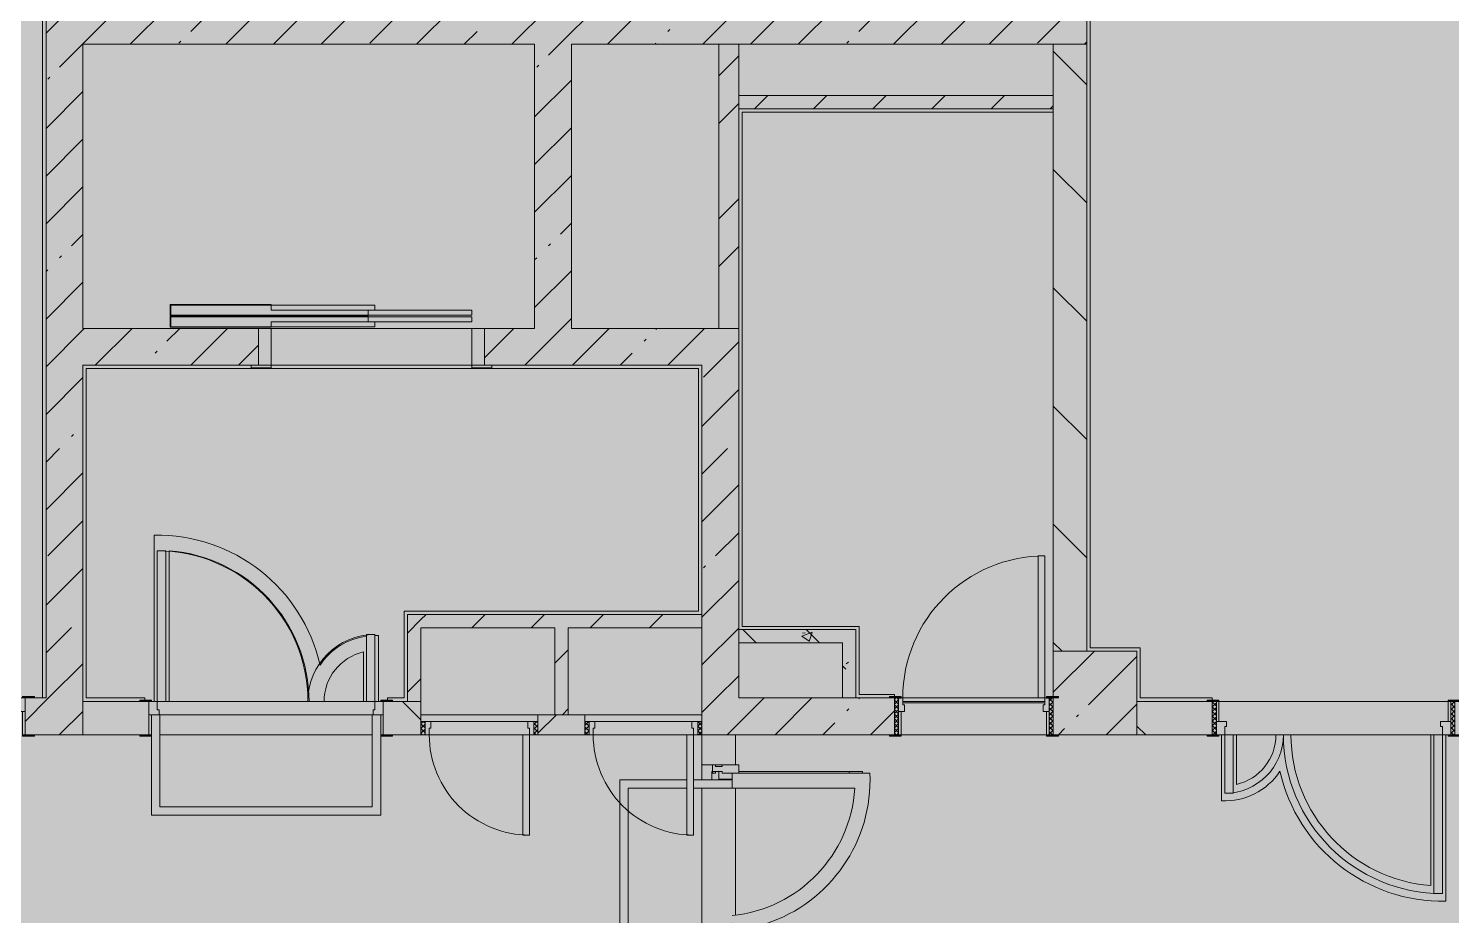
# Model space of a CAD drawing. Header units: millimetres. Extents: x 81469 to 281789, y -8553 to 29000.
# Drawn here: x 247080 to 255585, y 12319 to 17624 of the extents above; entities that cross this region are included whole.
import ezdxf

# ---------------------------------------------------------------- set-up
doc = ezdxf.new("R2010")
doc.units = ezdxf.units.MM
doc.layers.add('A-DETL-GENF-2', color=7, linetype='Continuous', lineweight=9, true_color=0xc0c0c0, transparency=0.4)
for name, color, linetype, lineweight, true_color in [('A-DETL-GENF-4', 7, 'Continuous', 5, 0xe2e2e2), ('A-DETL-GENF-5', 7, 'Continuous', 5, 0xb7b7b7), ('A-DOOR-1', 7, 'Continuous', 5, 0xb7b7b7), ('A-DOOR-2', 7, 'Continuous', 5, 0xe2e2e2), ('A-DOOR-3', 7, 'Continuous', 5, 0xaaaaaa), ('A-DOOR-FRAM-1', 7, 'Continuous', 5, 0xe2e2e2), ('A-DOOR-FRAM-2', 7, 'Continuous', 5, 0xb7b7b7), ('A-DOOR-FRAM-3', 7, 'Continuous', 5, 0xaaaaaa), ('A-FLOR-2', 7, 'Continuous', 5, 0xb7b7b7), ('A-GLAZ-CWMG-3', 7, 'Continuous', 5, 0x737373), ('A-WALL-6', 7, 'Continuous', 9, 0x737373), ('I-WALL-3', 7, 'Continuous', 5, 0x737373), ('I-WALL-4', 7, 'Continuous', 5, 0x787878), ('S-COLS-2', 7, 'Continuous', 5, 0x737373)]:
    doc.layers.add(name, color=color, linetype=linetype, lineweight=lineweight, true_color=true_color)
doc.layers.add('I-WALL-2', color=7, linetype='Continuous', lineweight=5)
doc.layers.add('S-COLS-1', color=7, linetype='Continuous', lineweight=5)
pattern_1 = [(45, (152605.2, 0), (-285.1231, 285.1231), []), (45, (152890.3, 0), (-285.1231, 285.1231), [504.031, -100.806, 16.764, -84.042])]
pattern_2 = [(45, (152605.2, 0), (-427.6843, 427.6843), []), (45, (152890.3, 0), (-427.6843, 427.6843), [])]
pattern_3 = [(135, (152605.2, 0), (-353.5534, -353.5534), [])]
pattern_4 = [(45, (152605.18, 0), (-176.7767, 176.7767), [])]
pattern_5 = [(135, (152605.2, 0), (-377.1708, -377.1708), [533.4, -88.9, 17.78, -88.9]), (135, (152605.2, 376.94), (-377.1708, -377.1708), []), (50, (152605.2, 0), (637.6445, -55.7866), [66.675, -733.425]), (355, (152605.2, 0), (-123.3494, 668.699), [53.34, -586.74]), (100.451, (152658.3, -4.65), (514.299, 612.908), [56.665, -623.315]), (46.184, (152605.2, 177.8), (948.7764, -147.1497), [100.012, -1100.137]), (96.636, (152684.25, 165.5), (830.909, 865.997), [84.998, -934.973]), (351.184, (152605.2, 177.8), (830.918, 865.988), [80.01, -880.11]), (21, (152694.1, 133.35), (530.6506, -357.9283), [66.675, -733.425]), (326, (152694.1, 133.35), (216.308, 644.6585), [53.34, -586.74]), (71.451, (152738.3, 103.5), (746.9596, 286.7243), [56.665, -623.315]), (37.5, (152605.18, 0), (10.81053, 295.9426), [16.764, -562.864, 16.764, -578.866, -588.962]), (37.5, (152605.18, 0), (10.81053, 295.9426), [-1175.258, 16.764, -572.198]), (7.5, (152605.18, 0), (233.8692, 350.6318), [16.764, -322.834, 16.764, -549.529, -224.472]), (7.5, (152605.18, 0), (233.8692, 350.6318), [-905.891, 16.764, -207.708]), (327.5, (152406.94, 0), (474.5678, -20.0513), [16.764, -205.486, 16.764, -676.656, -920.115]), (327.5, (152406.94, 0), (474.5678, -20.0513), [-915.67, 16.764, -903.351]), (317.5, (152318.04, 0), (518.4522, 88.9934), [16.764, -272.161, 16.764, -443.738, -653.415]), (317.5, (152318.04, 0), (518.4522, 88.9934), [-749.427, 16.764, -636.651])]

# ---------------------------------------------------------------- blocks, each defined once
blk = doc.blocks.new('110_Дверь_СКБ_2Ст - Д-1_л_Лестничная клетка EIS60 2-32142534-3_5_3_птичка')
at = {"layer": 'A-DOOR-2'}
for points in [[(612.5, 110), (662.5, 110), (662.5, 1010), (612.5, 1010), (612.5, 603.3)], [(-587.5, 110), (-587.5, 510), (-637.5, 510), (-637.5, 110)], [(712.5, -110), (712.5, 30), (697.5, 24.8), (697.5, -110)]]:
    blk.add_hatch(color=256, dxfattribs=at).paths.add_polyline_path(points)
h = blk.add_hatch(color=256, dxfattribs=at)
h.paths.add_polyline_path([(652.5, 30), (712.5, 30), (712.5, 110), (662.5, 110), (662.5, 60), (652.5, 60)])
h.paths.add_polyline_path([(-687.5, 30), (-627.5, 30), (-627.5, 60), (-637.5, 60), (-637.5, 110), (-687.5, 110)])
at = {"layer": 'A-DOOR-FRAM-1'}
for points in [[(-672.5, 110), (-672.5, 118), (-742.5, 118), (-742.5, 110)], [(767.5, 110), (767.5, 118), (697.5, 118), (697.5, 110)], [(-672.5, -110), (-672.5, 30), (-687.5, 24.8), (-687.5, -110)], [(-672.5, -118), (-672.5, -110), (-742.5, -110), (-742.5, -118)], [(767.5, -118), (767.5, -110), (697.5, -110), (697.5, -118)]]:
    blk.add_hatch(color=256, dxfattribs=at).paths.add_polyline_path(points)
at = {"layer": 'A-DOOR-1'}
for p, q in [((662.5, 1010), (612.5, 1010)), ((612.5, 1010), (612.5, 110)), ((662.5, 110), (662.5, 1010)), ((-637.5, 510), (-637.5, 110)), ((-587.5, 510), (-637.5, 510)), ((-587.5, 110), (-587.5, 510)), ((-637.5, 110), (-587.5, 110)), ((612.5, 110), (662.5, 110))]:
    blk.add_line(p, q, dxfattribs=at)
for centre, radius, start, end in [((662.5, 110), 900, 90, 180), ((-637.5, 110), 400, 360, 90)]:
    blk.add_arc(centre, radius, start, end, dxfattribs=at)
at = {"layer": 'A-DOOR-FRAM-2'}
for p, q in [((-672.5, 118), (-742.5, 118)), ((-742.5, 118), (-742.5, 110)), ((-742.5, 110), (-672.5, 110)), ((-637.5, 110), (-687.5, 110)), ((-687.5, 110), (-687.5, 30)), ((-672.5, 110), (-672.5, 118)), ((-637.5, 60), (-637.5, 110)), ((662.5, 110), (662.5, 60)), ((712.5, 110), (662.5, 110)), ((767.5, 118), (697.5, 118)), ((697.5, 118), (697.5, 110)), ((697.5, 110), (767.5, 110)), ((712.5, 30), (712.5, 110)), ((767.5, 110), (767.5, 118)), ((-687.5, 30), (-627.5, 30)), ((-672.5, 30), (-687.5, 30)), ((-687.5, 30), (-687.5, -110)), ((-672.5, -110), (-672.5, 30)), ((-627.5, 60), (-637.5, 60)), ((-627.5, 30), (-627.5, 60)), ((662.5, 60), (652.5, 60)), ((652.5, 60), (652.5, 30)), ((652.5, 30), (712.5, 30)), ((712.5, 30), (697.5, 30)), ((697.5, 30), (697.5, -110)), ((712.5, -110), (712.5, 30)), ((-672.5, -110), (-742.5, -110)), ((-742.5, -110), (-742.5, -118)), ((-742.5, -118), (-672.5, -118)), ((-687.5, -110), (-672.5, -110)), ((-672.5, -118), (-672.5, -110)), ((697.5, -110), (712.5, -110)), ((767.5, -110), (697.5, -110)), ((697.5, -110), (697.5, -118)), ((697.5, -118), (767.5, -118)), ((767.5, -118), (767.5, -110))]:
    blk.add_line(p, q, dxfattribs=at)
blk = doc.blocks.new('110_Дверь_СКБ_2Ст - Д-3а 1450x2100h_Лестничная клетка из коридора-32352288-3_5_3_птичка')
at = {"layer": 'A-DOOR-2'}
for points in [[(-587.5, 100), (-587.5, 1000), (-637.5, 1000), (-637.5, 100)], [(662.5, 100), (662.5, 500), (612.5, 500), (612.5, 100)], [(712.5, -100), (712.5, 20), (697.5, 20), (697.5, -100)]]:
    blk.add_hatch(color=256, dxfattribs=at).paths.add_polyline_path(points)
h = blk.add_hatch(color=256, dxfattribs=at)
h.paths.add_polyline_path([(-627.5, 20), (-627.5, 50), (-637.5, 50), (-637.5, 100), (-687.5, 100), (-687.5, 20)])
h.paths.add_polyline_path([(712.5, 20), (712.5, 100), (662.5, 100), (662.5, 50), (652.5, 50), (652.5, 20)])
at = {"layer": 'A-DOOR-FRAM-1'}
for points in [[(-672.5, 100), (-672.5, 108), (-742.5, 108), (-742.5, 100)], [(767.5, 100), (767.5, 108), (697.5, 108), (697.5, 100)], [(-672.5, -100), (-672.5, 20), (-687.5, 20), (-687.5, -100)], [(-672.5, -108), (-672.5, -100), (-742.5, -100), (-742.5, -108)], [(767.5, -108), (767.5, -100), (697.5, -100), (697.5, -108)]]:
    blk.add_hatch(color=256, dxfattribs=at).paths.add_polyline_path(points)
at = {"layer": 'A-DOOR-1'}
for p, q in [((-637.5, 1000), (-637.5, 100)), ((-587.5, 1000), (-637.5, 1000)), ((-587.5, 100), (-587.5, 1000)), ((662.5, 500), (612.5, 500)), ((612.5, 500), (612.5, 100)), ((662.5, 100), (662.5, 500)), ((-637.5, 100), (-587.5, 100)), ((612.5, 100), (662.5, 100))]:
    blk.add_line(p, q, dxfattribs=at)
for centre, radius, start, end in [((-637.5, 100), 900, 0, 90), ((662.5, 100), 400, 90, 180)]:
    blk.add_arc(centre, radius, start, end, dxfattribs=at)
at = {"layer": 'A-DOOR-FRAM-2'}
for p, q in [((-672.5, 108), (-742.5, 108)), ((-742.5, 108), (-742.5, 100)), ((-742.5, 100), (-672.5, 100)), ((-637.5, 100), (-687.5, 100)), ((-687.5, 100), (-687.5, 20)), ((-672.5, 100), (-672.5, 108)), ((-637.5, 50), (-637.5, 100)), ((662.5, 100), (662.5, 50)), ((712.5, 100), (662.5, 100)), ((767.5, 108), (697.5, 108)), ((697.5, 108), (697.5, 100)), ((697.5, 100), (767.5, 100)), ((712.5, 20), (712.5, 100)), ((767.5, 100), (767.5, 108)), ((-687.5, 20), (-627.5, 20)), ((-672.5, 20), (-687.5, 20)), ((-687.5, 20), (-687.5, -100)), ((-672.5, -100), (-672.5, 20)), ((-627.5, 50), (-637.5, 50)), ((-627.5, 20), (-627.5, 50)), ((662.5, 50), (652.5, 50)), ((652.5, 50), (652.5, 20)), ((652.5, 20), (712.5, 20)), ((712.5, 20), (697.5, 20)), ((697.5, 20), (697.5, -100)), ((712.5, -100), (712.5, 20)), ((-672.5, -100), (-742.5, -100)), ((-742.5, -100), (-742.5, -108)), ((-742.5, -108), (-672.5, -108)), ((-687.5, -100), (-672.5, -100)), ((-672.5, -108), (-672.5, -100)), ((697.5, -100), (712.5, -100)), ((767.5, -100), (697.5, -100)), ((697.5, -100), (697.5, -108)), ((697.5, -108), (767.5, -108)), ((767.5, -108), (767.5, -100))]:
    blk.add_line(p, q, dxfattribs=at)
blk = doc.blocks.new('110_Дверь_СКБ_1Ст_Внутренняя1 - Д-8_п_ 950x2100h_охрана 2-32352576-3_5_3_птичка')
at = {"layer": 'A-DOOR-2'}
h = blk.add_hatch(color=256, dxfattribs=at)
h.paths.add_polyline_path([(462.5, 30), (462.5, 110), (437.5, 110), (437.5, 70), (427.5, 70), (427.5, 30)])
h.paths.add_polyline_path([(-402.5, 30), (-402.5, 70), (-412.5, 70), (-412.5, 110), (-437.5, 110), (-437.5, 30)])
at = {"layer": 'A-DOOR-3'}
h = blk.add_hatch(dxfattribs=at)
h.set_pattern_fill('FP_78', color=256, style=0, pattern_type=2)
h.set_pattern_definition([(135, (1826.41, 174.685), (-14.14214, -14.14214), []), (225, (1826.41, 174.685), (14.14214, -14.14214), [])])
h.paths.add_polyline_path([(487.5, -110), (487.5, 110), (462.5, 110), (462.5, -110)])
at = {"layer": 'A-DOOR-FRAM-1'}
for points in [[(397.5, 110), (437.5, 110), (437.5, 960), (397.5, 960)], [(-422.5, 110), (-422.5, 118), (-492.5, 118), (-492.5, 110)], [(517.5, 110), (517.5, 118), (447.5, 118), (447.5, 110)], [(-422.5, -110), (-422.5, 30), (-437.5, 24.8), (-437.5, -110)], [(462.5, -110), (462.5, 30), (447.5, 24.8), (447.5, -110)], [(-422.5, -118), (-422.5, -110), (-492.5, -110), (-492.5, -118)], [(517.5, -118), (517.5, -110), (447.5, -110), (447.5, -118)]]:
    blk.add_hatch(color=256, dxfattribs=at).paths.add_polyline_path(points)
at = {"layer": 'A-DOOR-FRAM-3'}
h = blk.add_hatch(dxfattribs=at)
h.set_pattern_fill('FP_79', color=256, style=0, pattern_type=2)
h.set_pattern_definition([(45, (-296.384, 174.685), (-14.1421, 14.1421), []), (135, (-296.384, 174.685), (-14.1421, -14.1421), [])])
h.paths.add_polyline_path([(-437.5, -110), (-437.5, 110), (-462.5, 110), (-462.5, -110)])
at = {"layer": 'A-DOOR-1'}
for p, q in [((437.5, 960), (397.5, 960)), ((397.5, 960), (397.5, 110)), ((437.5, 110), (437.5, 960)), ((397.5, 110), (437.5, 110))]:
    blk.add_line(p, q, dxfattribs=at)
blk.add_arc((437.5, 110), 850, 90, 180, dxfattribs=at)
at = {"layer": 'A-DOOR-FRAM-2'}
for p, q in [((-422.5, 118), (-492.5, 118)), ((-492.5, 118), (-492.5, 110)), ((-492.5, 110), (-422.5, 110)), ((-437.5, 110), (-462.5, 110)), ((-462.5, 110), (-462.5, -110)), ((-412.5, 110), (-437.5, 110)), ((-437.5, 110), (-437.5, 30)), ((-437.5, -110), (-437.5, 110)), ((-422.5, 110), (-437.5, 110)), ((-437.5, 110), (-437.5, 109)), ((-437.5, 109), (-422.5, 109)), ((-422.5, 110), (-422.5, 118)), ((-422.5, 109), (-422.5, 110)), ((-412.5, 70), (-412.5, 110)), ((437.5, 110), (437.5, 70)), ((462.5, 110), (437.5, 110)), ((517.5, 118), (447.5, 118)), ((447.5, 118), (447.5, 110)), ((462.5, 110), (447.5, 110)), ((447.5, 110), (447.5, 109)), ((447.5, 110), (517.5, 110)), ((447.5, 109), (462.5, 109)), ((462.5, 30), (462.5, 110)), ((487.5, 110), (462.5, 110)), ((462.5, 110), (462.5, -110)), ((462.5, 109), (462.5, 110)), ((487.5, -110), (487.5, 110)), ((517.5, 110), (517.5, 118)), ((-437.5, 30), (-402.5, 30)), ((-422.5, 30), (-437.5, 30)), ((-437.5, 30), (-437.5, -110)), ((-422.5, -110), (-422.5, 30)), ((-402.5, 70), (-412.5, 70)), ((-402.5, 30), (-402.5, 70)), ((437.5, 70), (427.5, 70)), ((427.5, 70), (427.5, 30)), ((427.5, 30), (462.5, 30)), ((462.5, 30), (447.5, 30)), ((447.5, 30), (447.5, -110)), ((462.5, -110), (462.5, 30)), ((-422.5, -110), (-492.5, -110)), ((-492.5, -110), (-492.5, -118)), ((-492.5, -118), (-422.5, -118)), ((-462.5, -110), (-437.5, -110)), ((-437.5, -110), (-422.5, -110)), ((-422.5, -118), (-422.5, -110)), ((447.5, -110), (462.5, -110)), ((517.5, -110), (447.5, -110)), ((447.5, -110), (447.5, -118)), ((447.5, -118), (517.5, -118)), ((462.5, -110), (487.5, -110)), ((517.5, -118), (517.5, -110))]:
    blk.add_line(p, q, dxfattribs=at)
blk = doc.blocks.new('110_Дверь_СКБ_2Ст - Д-6_л__ ДОО_Дв_1450x2100h_Дверь из раздевальной в коридор-32357677-3_5_3_птичка')
at = {"layer": 'A-DOOR-2'}
for points in [[(-587.5, 1050), (-637.5, 1050), (-637.5, 100), (-587.5, 100), (-587.5, 543.6)], [(612.5, 450), (612.5, 100), (662.5, 100), (662.5, 450)]]:
    blk.add_hatch(color=256, dxfattribs=at).paths.add_polyline_path(points)
h = blk.add_hatch(color=256, dxfattribs=at)
h.paths.add_polyline_path([(662.5, 100), (662.5, 50), (652.5, 50), (652.5, 20), (712.5, 20), (712.5, 100), (672.8, 100)])
h.paths.add_polyline_path([(-637.5, 100), (-687.5, 100), (-687.5, 20), (-627.5, 20), (-627.5, 50), (-637.5, 50)])
at = {"layer": 'A-DOOR-3'}
h = blk.add_hatch(dxfattribs=at)
h.set_pattern_fill('FP_93', color=256, style=0, pattern_type=2)
h.set_pattern_definition([(135, (1576.41, 164.685), (-14.14214, -14.14214), []), (225, (1576.41, 164.685), (14.14214, -14.14214), [])])
h.paths.add_polyline_path([(737.5, 100), (712.5, 100), (712.5, -100), (737.5, -100), (737.5, -34.8)])
at = {"layer": 'A-DOOR-FRAM-1'}
for points in [[(-672.5, 108), (-742.5, 108), (-742.5, 100), (-672.5, 100)], [(697.5, 108), (697.5, 100), (767.5, 100), (767.5, 108)], [(-672.5, 20), (-687.5, 20), (-687.5, -100), (-672.5, -100), (-672.5, -34.8)], [(712.5, 20), (697.5, 20), (697.5, -100), (712.5, -100), (712.5, -34.8)], [(-672.5, -100), (-742.5, -100), (-742.5, -108), (-672.5, -108)], [(697.5, -100), (697.5, -108), (767.5, -108), (767.5, -100)]]:
    blk.add_hatch(color=256, dxfattribs=at).paths.add_polyline_path(points)
at = {"layer": 'A-DOOR-FRAM-3'}
h = blk.add_hatch(dxfattribs=at)
h.set_pattern_fill('FP_94', color=256, style=0, pattern_type=2)
h.set_pattern_definition([(45, (-546.384, 164.685), (-14.1421, 14.1421), []), (135, (-546.384, 164.685), (-14.1421, -14.1421), [])])
h.paths.add_polyline_path([(-712.5, 100), (-712.5, -100), (-687.5, -100), (-687.5, 100)])
at = {"layer": 'A-DOOR-1'}
for p, q in [((-637.5, 1050), (-637.5, 100)), ((-587.5, 1050), (-637.5, 1050)), ((-587.5, 100), (-587.5, 1050)), ((662.5, 450), (612.5, 450)), ((612.5, 450), (612.5, 100)), ((662.5, 100), (662.5, 450)), ((-637.5, 100), (-587.5, 100)), ((612.5, 100), (662.5, 100))]:
    blk.add_line(p, q, dxfattribs=at)
for centre, radius, start, end in [((-637.5, 100), 950, 0, 90), ((662.5, 100), 350, 90, 180)]:
    blk.add_arc(centre, radius, start, end, dxfattribs=at)
at = {"layer": 'A-DOOR-FRAM-2'}
for p, q in [((-672.5, 108), (-742.5, 108)), ((-742.5, 108), (-742.5, 100)), ((-742.5, 100), (-672.5, 100)), ((-687.5, 100), (-712.5, 100)), ((-712.5, 100), (-712.5, -100)), ((-637.5, 100), (-687.5, 100)), ((-687.5, 100), (-687.5, 20)), ((-687.5, -100), (-687.5, 100)), ((-672.5, 100), (-672.5, 108)), ((-637.5, 50), (-637.5, 100)), ((662.5, 100), (662.5, 50)), ((712.5, 100), (662.5, 100)), ((767.5, 108), (697.5, 108)), ((697.5, 108), (697.5, 100)), ((697.5, 100), (767.5, 100)), ((712.5, 20), (712.5, 100)), ((737.5, 100), (712.5, 100)), ((712.5, 100), (712.5, -100)), ((737.5, -100), (737.5, 100)), ((767.5, 100), (767.5, 108)), ((-687.5, 20), (-627.5, 20)), ((-672.5, 20), (-687.5, 20)), ((-687.5, 20), (-687.5, -100)), ((-672.5, -100), (-672.5, 20)), ((-627.5, 50), (-637.5, 50)), ((-627.5, 20), (-627.5, 50)), ((662.5, 50), (652.5, 50)), ((652.5, 50), (652.5, 20)), ((652.5, 20), (712.5, 20)), ((712.5, 20), (697.5, 20)), ((697.5, 20), (697.5, -100)), ((712.5, -100), (712.5, 20)), ((-672.5, -100), (-742.5, -100)), ((-742.5, -100), (-742.5, -108)), ((-742.5, -108), (-672.5, -108)), ((-712.5, -100), (-687.5, -100)), ((-687.5, -100), (-672.5, -100)), ((-672.5, -108), (-672.5, -100)), ((697.5, -100), (712.5, -100)), ((767.5, -100), (697.5, -100)), ((697.5, -100), (697.5, -108)), ((697.5, -108), (767.5, -108)), ((712.5, -100), (737.5, -100)), ((767.5, -108), (767.5, -100))]:
    blk.add_line(p, q, dxfattribs=at)
blk = doc.blocks.new('110_Дверь_СКБ_1Ст - д-18 700x2100h_Технический шкаф ЭОМ и СС-V111-3_5_3_птичка')
at = {"layer": 'A-DOOR-2'}
h = blk.add_hatch(color=256, dxfattribs=at)
h.paths.add_polyline_path([(312.5, 60), (312.5, 20), (302.5, 20), (302.5, -20), (337.5, -20), (337.5, 60)])
h.paths.add_polyline_path([(-287.5, 60), (-312.5, 60), (-312.5, -20), (-277.5, -20), (-277.5, 20), (-287.5, 20)])
at = {"layer": 'A-DOOR-3'}
h = blk.add_hatch(dxfattribs=at)
h.set_pattern_fill('FP_105', color=256, style=0, pattern_type=2)
h.set_pattern_definition([(135, (1951.41, 124.685), (-14.14214, -14.14214), []), (225, (1951.41, 124.685), (14.14214, -14.14214), [])])
h.paths.add_polyline_path([(362.5, 60), (337.5, 60), (337.5, -20), (362.5, -20)])
at = {"layer": 'A-DOOR-FRAM-1'}
blk.add_hatch(color=256, dxfattribs=at).paths.add_polyline_path([(-247.5, 660), (-287.5, 660), (-287.5, 60), (-247.5, 60), (-247.5, 503.6)])
at = {"layer": 'A-DOOR-FRAM-3'}
h = blk.add_hatch(dxfattribs=at)
h.set_pattern_fill('FP_106', color=256, style=0, pattern_type=2)
h.set_pattern_definition([(45, (-171.384, 124.685), (-14.1421, 14.1421), []), (135, (-171.384, 124.685), (-14.1421, -14.1421), [])])
h.paths.add_polyline_path([(-312.5, 60), (-337.5, 60), (-337.5, -20), (-312.5, -20)])
at = {"layer": 'A-DOOR-1'}
for p, q in [((-287.5, 660), (-287.5, 60)), ((-247.5, 660), (-287.5, 660)), ((-247.5, 60), (-247.5, 660)), ((-287.5, 60), (-247.5, 60))]:
    blk.add_line(p, q, dxfattribs=at)
blk.add_arc((-287.5, 60), 600, 360, 90, dxfattribs=at)
at = {"layer": 'A-DOOR-FRAM-2'}
for p, q in [((-312.5, 60), (-337.5, 60)), ((-337.5, 60), (-337.5, -20)), ((-287.5, 60), (-312.5, 60)), ((-312.5, 60), (-312.5, -20)), ((-312.5, -20), (-312.5, 60)), ((-287.5, 20), (-287.5, 60)), ((-277.5, 20), (-287.5, 20)), ((-277.5, -20), (-277.5, 20)), ((-247.5, 60), (312.5, 60)), ((312.5, 20), (302.5, 20)), ((302.5, 20), (302.5, -20)), ((312.5, 60), (312.5, 20)), ((337.5, 60), (312.5, 60)), ((337.5, -20), (337.5, 60)), ((362.5, 60), (337.5, 60)), ((337.5, 60), (337.5, -20)), ((362.5, -20), (362.5, 60)), ((-337.5, -20), (-312.5, -20)), ((-312.5, -20), (-277.5, -20)), ((302.5, -20), (-277.5, -20)), ((302.5, -20), (337.5, -20)), ((337.5, -20), (362.5, -20))]:
    blk.add_line(p, q, dxfattribs=at)
blk = doc.blocks.new('BSC_Колонна _Прямоугольная - 500х500-17857564-3_5_3_птичка')
at = {"layer": 'S-COLS-1'}
h = blk.add_hatch(dxfattribs=at)
h.set_pattern_fill('FP_135', color=256, style=0, pattern_type=2)
h.set_pattern_definition([(45, (-100850, -13650), (-285.1231, 285.1231), []), (45, (-100564.88, -13650), (-285.1231, 285.1231), [504.031, -100.806, 16.764, -84.042])])
h.paths.add_polyline_path([(-250, -250), (250, -250), (250, 250), (-250, 250), (-250, -22), (-220, -22), (-220, -30), (-250, -30), (-250, -115.2)])
at = {"layer": 'S-COLS-2'}
for p, q in [((250, 250), (-250, 250)), ((-250, 250), (-250, -22)), ((250, -250), (250, 250)), ((-220, -250), (250, -250))]:
    blk.add_line(p, q, dxfattribs=at)
blk = doc.blocks.new('DOR_Дверь лифта - 1350х2050h-19118285-3_5_3_птичка')
at = {"layer": 'A-DOOR-1'}
for p, q in [((-600, 125), (-720, 125)), ((-720, 125), (-720, 110)), ((-720, 110), (-600, 110)), ((-675, 110), (-675, -110)), ((-600, 110), (-675, 110)), ((-600, 110), (-600, 125)), ((600, 110), (-600, 110)), ((-600, 110), (-600, -110)), ((720, 125), (600, 125)), ((600, 125), (600, 110)), ((600, -110), (600, 110)), ((675, 110), (600, 110)), ((600, 110), (720, 110)), ((675, -110), (675, 110)), ((720, 110), (720, 125)), ((-675, -110), (-600, -110)), ((-600, -110), (600, -110)), ((-600, -150), (-600, -180)), ((20, -150), (-600, -150)), ((-20, -120), (-20, -150)), ((600, -120), (-20, -120)), ((-20, -150), (600, -150)), ((20, -180), (20, -150)), ((600, -110), (675, -110)), ((600, -150), (600, -120)), ((-600, -180), (20, -180)), ((-600, -190), (-600, -220)), ((20, -190), (-600, -190)), ((-600, -220), (20, -220)), ((-20, -220), (-20, -250)), ((600, -220), (-20, -220)), ((-20, -250), (600, -250)), ((20, -220), (20, -190)), ((600, -250), (600, -220))]:
    blk.add_line(p, q, dxfattribs=at)
at = {"layer": 'A-DOOR-FRAM-2'}
for p, q in [((600, -117), (600, -120)), ((1203, -117), (600, -117)), ((600, -120), (1200, -120)), ((1200, -120), (1200, -180)), ((1203, -183), (1203, -117)), ((1200, -180), (20, -180)), ((20, -180), (20, -183)), ((20, -183), (1203, -183)), ((1203, -187), (20, -187)), ((20, -187), (20, -190)), ((20, -190), (1200, -190)), ((600, -250), (600, -253)), ((1200, -250), (600, -250)), ((600, -253), (1203, -253)), ((1200, -190), (1200, -250)), ((1203, -253), (1203, -187))]:
    blk.add_line(p, q, dxfattribs=at)
blk = doc.blocks.new('Дверь_Витражная_остекление_ - ВВ-7 остекление-32356329-3_5_3_птичка')
at = {"layer": 'A-DETL-GENF-4'}
blk.add_hatch(color=256, dxfattribs=at).paths.add_polyline_path([(-860, -20), (-860, -96), (-815, -96), (-815, -20)])
h = blk.add_hatch(color=256, dxfattribs=at)
h.paths.add_polyline_path([(865, -100), (900, -100), (900, -40), (910, -40), (910, -20), (865, -20), (865, -40)])
h.paths.add_polyline_path([(900, -880), (910, -880), (910, -140), (900, -140), (900, -833.5)])
at = {"layer": 'A-DETL-GENF-5'}
for p, q in [((-815, -20), (-860, -20)), ((-860, -96), (-860, -20)), ((-815, -20), (-860, -20)), ((-860, -20), (-860, -96)), ((865, -100), (865, -20)), ((865, -20), (865, -100)), ((910, -880), (910, -140)), ((910, -880), (910, -140)), ((910, -800), (900, -800)), ((910, -880), (900, -880)), ((900, -880), (910, -880))]:
    blk.add_line(p, q, dxfattribs=at)
at = {"layer": 'A-DOOR-1'}
for p, q in [((-910, 20), (-860, 20)), ((-910, -20), (-910, 20)), ((-860, 20), (-860, -20)), ((860, 20), (910, 20)), ((860, -20), (860, 20)), ((910, 20), (910, -20)), ((-860, -20), (-910, -20)), ((-860, -96), (-860, -20)), ((910, -20), (860, -20))]:
    blk.add_line(p, q, dxfattribs=at)
for centre, start, end in [((-860, -20), 354.58147, 0), ((860, -20), 180, 185.41853)]:
    blk.add_arc(centre, 860, start, end, dxfattribs=at)
blk = doc.blocks.new('Прямоугольный импост - Импост структурный с накладкой - 160мм Темный-32348142-3_5_3_птичка')
at = {"layer": 'A-GLAZ-CWMG-3'}
for p, q in [((0, 17), (-50, 17)), ((-50, 17), (-50, 0)), ((-50, 0), (-40, 0)), ((-40, 0), (-40, -40)), ((-10, -40), (-10, 0)), ((-10, 0), (0, 0)), ((0, 0), (0, 17)), ((-40, -40), (-50, -40)), ((-50, -40), (-50, -140)), ((0, -40), (-10, -40)), ((0, -140), (0, -40)), ((-50, -140), (0, -140))]:
    blk.add_line(p, q, dxfattribs=at)

msp = doc.modelspace()

# ---------------------------------------------------------------- hatches: boundary and pattern name
at = {"layer": 'A-DETL-GENF-2'}
msp.add_hatch(color=256, dxfattribs=at).paths.add_polyline_path([(277838.2, -258), (277838.2, 21479), (245938.2, 21479), (245938.2, 27379), (237175.2, 27379), (237175.2, 10208.3), (241815.2, 10208.3), (241815.2, -258), (276592.8, -258)])
at = {"layer": 'I-WALL-2'}
h = msp.add_hatch(dxfattribs=at)
h.set_pattern_fill('FP_56', color=256, style=0, pattern_type=2)
h.set_pattern_definition(pattern_1)
h.paths.add_polyline_path([(253185.2, 17530), (253405.2, 17530), (253405.2, 21400), (253185.2, 21400), (253185.2, 17750)])
h = msp.add_hatch(dxfattribs=at)
h.set_pattern_fill('FP_56', color=256, style=0, pattern_type=2)
h.set_pattern_definition(pattern_1)
h.paths.add_polyline_path([(247228.3, 13620), (247405.2, 13620), (247405.2, 17750), (247185.2, 17750), (247185.2, 13620)])
h = msp.add_hatch(dxfattribs=at)
h.set_pattern_fill('FP_56', color=256, style=0, pattern_type=2)
h.set_pattern_definition(pattern_1)
h.paths.add_polyline_path([(253185.2, 17530), (253185.2, 17750), (247405.2, 17750), (247405.2, 17530), (252355.5, 17530)])
h = msp.add_hatch(dxfattribs=at)
h.set_pattern_fill('FP_56', color=256, style=0, pattern_type=2)
h.set_pattern_definition(pattern_1)
h.paths.add_polyline_path([(250325.2, 15830), (250325.2, 17530), (250105.2, 17530), (250105.2, 15830)])
h = msp.add_hatch(dxfattribs=at)
h.set_pattern_fill('FP_86', color=256, style=0, pattern_type=2)
h.set_pattern_definition(pattern_2)
h.paths.add_polyline_path([(251325.2, 15830), (251325.2, 17530), (251205.2, 17530), (251205.2, 15830)])
h = msp.add_hatch(dxfattribs=at)
h.set_pattern_fill('FP_59', color=256, style=0, pattern_type=2)
h.set_pattern_definition(pattern_3)
h.paths.add_polyline_path([(253405.2, 13900), (253405.2, 17530), (253205.2, 17530), (253205.2, 13900), (253389.3, 13900)])
h = msp.add_hatch(dxfattribs=at)
h.set_pattern_fill('FP_61', color=256, style=0, pattern_type=2)
h.set_pattern_definition(pattern_4)
h.paths.add_polyline_path([(253205.2, 17142.8), (253205.2, 17222.8), (251325.2, 17222.8), (251325.2, 17142.8), (252355.5, 17142.8)])
h = msp.add_hatch(dxfattribs=at)
h.set_pattern_fill('FP_56', color=256, style=0, pattern_type=2)
h.set_pattern_definition(pattern_1)
h.paths.add_polyline_path([(248455.2, 15610), (248455.2, 15830), (247405.2, 15830), (247405.2, 15610)])
h.paths.add_polyline_path([(251105.2, 15610), (251105.2, 15830), (249805.2, 15830), (249805.2, 15610), (250491.1, 15610)])
h = msp.add_hatch(dxfattribs=at)
h.set_pattern_fill('FP_56', color=256, style=0, pattern_type=2)
h.set_pattern_definition(pattern_1)
h.paths.add_polyline_path([(251105.2, 13620), (251325.2, 13620), (251325.2, 15830), (251105.2, 15830), (251105.2, 14040)])
h = msp.add_hatch(dxfattribs=at)
h.set_pattern_fill('FP_61', color=256, style=0, pattern_type=2)
h.set_pattern_definition(pattern_4)
h.paths.add_polyline_path([(249425.2, 13600), (249425.2, 14120), (249345.2, 14120), (249345.2, 13600)])
h = msp.add_hatch(dxfattribs=at)
h.set_pattern_fill('FP_61', color=256, style=0, pattern_type=2)
h.set_pattern_definition(pattern_4)
h.paths.add_polyline_path([(250225.2, 14040), (251105.2, 14040), (251105.2, 14120), (249425.2, 14120), (249425.2, 14040), (249558.8, 14040)])
h = msp.add_hatch(dxfattribs=at)
h.set_pattern_fill('FP_61', color=256, style=0, pattern_type=2)
h.set_pattern_definition(pattern_4)
h.paths.add_polyline_path([(250305.2, 13520), (250305.2, 14040), (250225.2, 14040), (250225.2, 13520)])
h = msp.add_hatch(dxfattribs=at)
h.set_pattern_fill('FP_56', color=256, style=0, pattern_type=2)
h.set_pattern_definition(pattern_1)
h.paths.add_polyline_path([(247115.2, 13400), (247405.2, 13400), (247405.2, 13620), (247060.2, 13620), (247060.2, 13400)])
h.paths.add_polyline_path([(245415.2, 13400), (245660.2, 13400), (245660.2, 13620), (245415.2, 13620), (245415.2, 13534.8)])
h = msp.add_hatch(dxfattribs=at)
h.set_pattern_fill('FP_56', color=256, style=0, pattern_type=2)
h.set_pattern_definition(pattern_1)
h.paths.add_polyline_path([(252255.2, 13400), (252255.2, 13620), (251105.2, 13620), (251105.2, 13400), (252225.2, 13400)])
h = msp.add_hatch(dxfattribs=at)
h.set_pattern_fill('FP_59', color=256, style=0, pattern_type=2)
h.set_pattern_definition(pattern_3)
h.paths.add_polyline_path([(247405.2, 13400), (247800.2, 13400), (247800.2, 13600), (247405.2, 13600), (247405.2, 13534.8)])
h.paths.add_polyline_path([(249425.2, 13400), (249425.2, 13600), (249200.2, 13600), (249200.2, 13400), (249255.2, 13400)])
h = msp.add_hatch(dxfattribs=at)
h.set_pattern_fill('FP_59', color=256, style=0, pattern_type=2)
h.set_pattern_definition(pattern_3)
h.paths.add_polyline_path([(270055.6, 13400), (270085.6, 13400), (270085.6, 13600), (268705.2, 13600), (268705.2, 13400), (269135.1, 13400)])
h.paths.add_polyline_path([(271535.6, 13400), (273535.2, 13400), (273535.2, 13600), (271535.6, 13600), (271535.6, 13534.8)])
h.paths.add_polyline_path([(260925.2, 13400), (260925.2, 13600), (255605.2, 13600), (255605.2, 13400), (260895.2, 13400)])
h.paths.add_polyline_path([(264474.1, 13400), (268205.2, 13400), (268205.2, 13600), (263655.2, 13600), (263655.2, 13400)])
h.paths.add_polyline_path([(262375.2, 13400), (263155.2, 13400), (263155.2, 13600), (262375.2, 13600), (262375.2, 13534.8)])
h.paths.add_polyline_path([(253705.2, 13400), (254155.2, 13400), (254155.2, 13600), (253705.2, 13600), (253705.2, 13534.8)])
h = msp.add_hatch(dxfattribs=at)
h.set_pattern_fill('FP_86', color=256, style=0, pattern_type=2)
h.set_pattern_definition(pattern_2)
h.paths.add_polyline_path([(250125.2, 13400), (250405.2, 13400), (250405.2, 13520), (250125.2, 13520), (250125.2, 13480)])
h = msp.add_hatch(dxfattribs=at)
h.set_pattern_fill('FP_59', color=256, style=0, pattern_type=2)
h.set_pattern_definition(pattern_3)
h.paths.add_polyline_path([(251105.2, 10600), (251305.2, 10600), (251305.2, 11320), (251105.2, 11320), (251105.2, 11120)])
h.paths.add_polyline_path([(251105.2, 13220), (251305.2, 13220), (251305.2, 13400), (251105.2, 13400)])
at = {"layer": 'I-WALL-4'}
h = msp.add_hatch(dxfattribs=at)
h.set_pattern_fill('FP_66', color=256, style=0, pattern_type=2)
h.set_pattern_definition(pattern_5)
h.paths.add_polyline_path([(251945.2, 13950), (252025.2, 13950), (252025.2, 14030), (251325.2, 14030), (251325.2, 13950), (251423.3, 13950)])
h = msp.add_hatch(dxfattribs=at)
h.set_pattern_fill('FP_66', color=256, style=0, pattern_type=2)
h.set_pattern_definition(pattern_5)
h.paths.add_polyline_path([(252025.2, 13620), (252025.2, 13950), (251945.2, 13950), (251945.2, 13620)])

# ---------------------------------------------------------------- linework, layer by layer
at = {"layer": 'A-FLOR-2'}
for p, q in [((253425.2, 21130), (253425.2, 13920)), ((247164.2, 13620), (247164.2, 17750)), ((251345.2, 17122.8), (251345.2, 14047.8)), ((253205.2, 17122.8), (251345.2, 17122.8)), ((251085.2, 15590), (247425.2, 15590)), ((247425.2, 15590), (247425.2, 13620)), ((251085.2, 14140), (251085.2, 15590)), ((247831.7, 14593.2), (247831.7, 13600)), ((247921.7, 13598.4), (247921.7, 14500.7)), ((249325.2, 13620), (249325.2, 14140)), ((249325.2, 14140), (251085.2, 14140)), ((251345.2, 14047.8), (252045.2, 14047.8)), ((252045.2, 14047.8), (252045.2, 13640)), ((249172.8, 13600), (249172.8, 13992.9)), ((249082.8, 13895.6), (249082.8, 13598.4)), ((253425.2, 13920), (253725.2, 13920)), ((253725.2, 13920), (253725.2, 13620)), ((247425.2, 13620), (247775.2, 13620)), ((247775.2, 13620), (247775.2, 13608)), ((249225.2, 13620), (249325.2, 13620)), ((249225.2, 13608), (249225.2, 13620)), ((252045.2, 13640), (252255.2, 13640)), ((252255.2, 13640), (252255.2, 13628)), ((253725.2, 13620), (254155.2, 13620)), ((254155.2, 13620), (254155.2, 13608)), ((247850.2, 13598.4), (247921.7, 13598.4)), ((248756.7, 13598.4), (248846.7, 13598.4)), ((249082.8, 13598.4), (249150.2, 13598.4)), ((252305.2, 13600), (253155.2, 13600)), ((253155.2, 13590.2), (252305.2, 13590.2)), ((247865.1, 13518.4), (247815.2, 13518.4)), ((247860.2, 13520), (249140.2, 13520)), ((247865.1, 12968.4), (247865.1, 13518.4)), ((249185.1, 13518.4), (249135.1, 13518.4)), ((249135.1, 13518.4), (249135.1, 12968.4)), ((249185.1, 12918.4), (249185.1, 13518.4)), ((247815.1, 13392), (247815.1, 12918.4)), ((254209.4, 13400), (254209.4, 13005.6)), ((254299.4, 13400), (254280.2, 13400)), ((254299.4, 13102.9), (254299.4, 13400)), ((254625.6, 13400), (254535.6, 13400)), ((255480.2, 13400), (255460.6, 13400)), ((255460.6, 13400), (255460.6, 12497.7)), ((255550.6, 12405.2), (255550.6, 13400)), ((251015.2, 13130), (250615.2, 13130)), ((250615.2, 13130), (250615.2, 11455)), ((251165.2, 13130), (251055.2, 13130)), ((251285.2, 13130), (251205.2, 13130)), ((251285.2, 13080), (251285.2, 13170)), ((252109.3, 13170), (251325.2, 13170)), ((250665.2, 11505), (250665.2, 13080)), ((250665.2, 13080), (251015.2, 13080)), ((251055.2, 13080), (252018.6, 13080)), ((249135.1, 12968.4), (247865.1, 12968.4)), ((247815.1, 12918.4), (249185.1, 12918.4))]:
    msp.add_line(p, q, dxfattribs=at)
for centre, radius, start, end in [((247851.7, 13598.4), 995, 12.67054, 91.1511), ((247851.7, 13598.4), 905, 0, 85.56313), ((249151.7, 13598.4), 395, 97.4974, 146.45952), ((249151.7, 13598.4), 395, 86.92799, 90.21838), ((249151.7, 13598.4), 305, 103.0427, 180), ((254230.6, 13400), 305, 283.0427, 360), ((255530.6, 13400), 905, 180, 265.56313), ((251205.2, 13130), 905, 288.14412, 2.53324), ((254230.6, 13400), 395, 266.92799, 326.45952), ((255530.6, 13400), 995, 192.67054, 271.1511), ((251205.2, 13130), 815, 275.6332, 356.48271)]:
    msp.add_arc(centre, radius, start, end, dxfattribs=at)
at = {"layer": 'A-WALL-6'}
for p, q in [((251325.2, 17222.8), (251325.2, 17142.8)), ((253205.2, 17142.8), (253205.2, 17222.8)), ((251105.2, 14040), (251105.2, 14120)), ((251325.2, 14030), (251325.2, 13950)), ((251945.2, 13620), (252025.2, 13620)), ((247405.2, 13400), (247405.2, 13600)), ((249345.2, 13600), (249425.2, 13600)), ((250225.2, 13520), (250305.2, 13520))]:
    msp.add_line(p, q, dxfattribs=at)
at = {"layer": 'I-WALL-3'}
for p, q in [((253405.2, 13900), (253405.2, 21400)), ((247185.2, 17750), (247185.2, 13620)), ((247405.2, 15830), (247405.2, 17530)), ((247405.2, 17530), (250105.2, 17530)), ((250105.2, 17530), (250105.2, 15830)), ((250325.2, 15830), (250325.2, 17530)), ((253405.2, 17530), (250325.2, 17530)), ((251205.2, 17530), (251205.2, 15830)), ((251325.2, 17222.8), (251325.2, 17530)), ((253205.2, 17530), (253205.2, 17222.8)), ((253205.2, 17222.8), (251325.2, 17222.8)), ((251325.2, 17142.8), (253205.2, 17142.8)), ((251325.2, 14030), (251325.2, 17142.8)), ((253205.2, 17142.8), (253205.2, 13900)), ((248455.2, 15830), (247405.2, 15830)), ((248455.2, 15610), (248455.2, 15830)), ((250105.2, 15830), (249805.2, 15830)), ((249805.2, 15830), (249805.2, 15610)), ((251325.2, 15830), (250325.2, 15830)), ((247405.2, 13600), (247405.2, 15610)), ((247405.2, 15610), (248455.2, 15610)), ((249805.2, 15610), (251105.2, 15610)), ((251105.2, 15610), (251105.2, 14120)), ((249345.2, 14120), (249345.2, 13600)), ((251105.2, 14120), (249345.2, 14120)), ((249425.2, 13480), (249425.2, 14040)), ((249425.2, 14040), (250225.2, 14040)), ((250225.2, 14040), (250225.2, 13520)), ((250305.2, 14040), (251105.2, 14040)), ((250305.2, 13520), (250305.2, 14040)), ((251105.2, 14040), (251105.2, 13480)), ((252025.2, 14030), (251325.2, 14030)), ((251325.2, 13950), (251945.2, 13950)), ((251325.2, 13620), (251325.2, 13950)), ((251945.2, 13950), (251945.2, 13620)), ((252025.2, 13620), (252025.2, 14030)), ((247185.2, 13620), (247115.2, 13620)), ((251945.2, 13620), (251325.2, 13620)), ((252225.2, 13620), (252025.2, 13620)), ((252305.2, 13620), (253115.2, 13620)), ((247745.2, 13600), (247405.2, 13600)), ((247921.7, 13600), (248756.6, 13600)), ((248846.8, 13600), (249082.8, 13600)), ((249345.2, 13600), (249255.2, 13600)), ((254125.2, 13600), (253705.2, 13600)), ((254195.2, 13600), (255565.2, 13600)), ((249425.2, 13520), (250225.2, 13520)), ((250125.2, 13520), (250125.2, 13480)), ((250305.2, 13520), (251105.2, 13520)), ((250405.2, 13480), (250405.2, 13520)), ((247115.2, 13400), (247745.2, 13400)), ((249135.1, 13400), (247865.1, 13400)), ((249255.2, 13400), (249425.2, 13400)), ((250125.2, 13400), (250405.2, 13400)), ((251105.2, 13400), (252225.2, 13400)), ((251305.2, 13400), (251105.2, 13400)), ((251105.2, 13400), (251105.2, 13130)), ((251305.2, 13220), (251305.2, 13400)), ((253165.2, 13400), (252295.2, 13400)), ((253705.2, 13400), (254125.2, 13400)), ((254535.6, 13400), (254299.4, 13400)), ((255460.6, 13400), (254625.6, 13400)), ((251105.2, 13220), (251305.2, 13220)), ((251105.2, 11505), (251105.2, 13080)), ((251305.2, 13080), (251305.2, 12322.1))]:
    msp.add_line(p, q, dxfattribs=at)

# ---------------------------------------------------------------- block references
at = {"layer": 'A-DOOR-1'}
for name, p, rotation in [('DOR_Дверь лифта - 1350х2050h-19118285-3_5_3_птичка', (249130.2, 15720), 180), ('110_Дверь_СКБ_2Ст - Д-6_л__ ДОО_Дв_1450x2100h_Дверь из раздевальной в коридор-32357677-3_5_3_птичка', (254892.7, 13500), 180), ('110_Дверь_СКБ_1Ст - д-18 700x2100h_Технический шкаф ЭОМ и СС-V111-3_5_3_птичка', (249787.7, 13460), 180), ('110_Дверь_СКБ_1Ст - д-18 700x2100h_Технический шкаф ЭОМ и СС-V111-3_5_3_птичка', (250767.7, 13460), 180), ('Дверь_Витражная_остекление_ - ВВ-7 остекление-32356329-3_5_3_птичка', (251185.2, 12270), 89.99999999999993)]:
    msp.add_blockref(name, p, dxfattribs=dict(at, rotation=rotation))
for name, p in [('110_Дверь_СКБ_2Ст - Д-1_л_Лестничная клетка EIS60 2-32142534-3_5_3_птичка', (246347.7, 13510)), ('110_Дверь_СКБ_2Ст - Д-3а 1450x2100h_Лестничная клетка из коридора-32352288-3_5_3_птичка', (248487.7, 13500)), ('110_Дверь_СКБ_1Ст_Внутренняя1 - Д-8_п_ 950x2100h_охрана 2-32352576-3_5_3_птичка', (252717.7, 13510))]:
    msp.add_blockref(name, p, dxfattribs=at)
at = {"layer": 'A-GLAZ-CWMG-3', "rotation": 89.99999999999993}
msp.add_blockref('Прямоугольный импост - Импост структурный с накладкой - 160мм Темный-32348142-3_5_3_птичка', (251185.2, 13220), dxfattribs=at)
at = {"layer": 'S-COLS-2'}
msp.add_blockref('BSC_Колонна _Прямоугольная - 500х500-17857564-3_5_3_птичка', (253455.2, 13650), dxfattribs=at)

doc.saveas('drawing.dxf')
